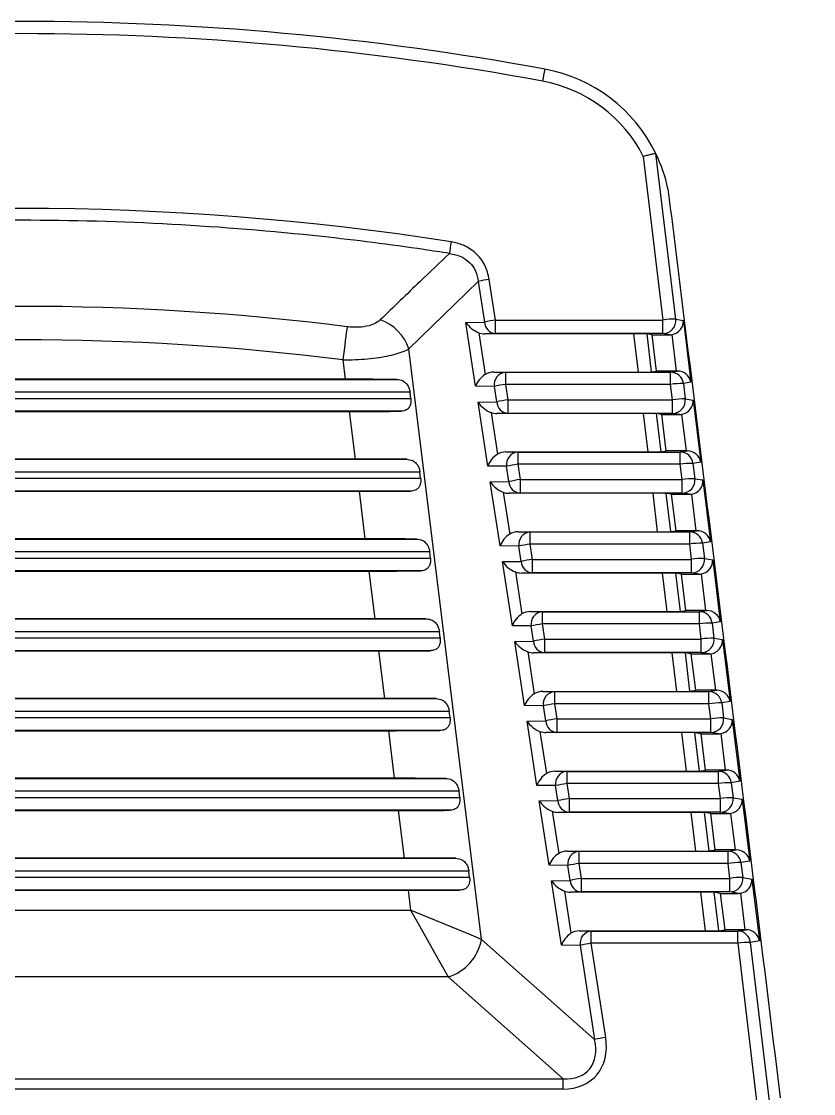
# Model space of a CAD drawing. Extents: x 12.3 to 108.7, y 1.1 to 80.4.
# Drawn here: x 47.749 to 48.365, y 36.939 to 37.772 of the extents above; entities that cross this region are included whole.
import ezdxf

# ---------------------------------------------------------------- set-up
doc = ezdxf.new("R2010")
doc.units = 0
doc.header["$MEASUREMENT"] = 0
doc.layers.add('OBJECT', color=7, linetype='CONTINUOUS')

msp = doc.modelspace()

# ---------------------------------------------------------------- linework, layer by layer
at = {"layer": 'OBJECT'}
for p, q in [((48.23249, 37.66692), (48.24772, 37.53994)), ((48.25764, 37.54063), (48.24219, 37.66931)), ((48.24219, 37.66931), (48.24222, 37.66928)), ((48.05036, 37.51749), (48.10424, 37.56996)), ((48.10424, 37.56996), (48.10909, 37.53835)), ((48.11768, 37.53994), (48.11283, 37.57154)), ((48.25764, 37.54063), (48.26358, 37.53966)), ((48.09456, 37.53814), (48.10909, 37.53835)), ((48.10217, 37.48855), (48.09456, 37.53814)), ((48.11768, 37.53994), (48.24772, 37.53994)), ((48.11768, 37.52941), (48.11768, 37.53994)), ((48.24772, 37.52941), (48.24772, 37.53994)), ((48.26358, 37.53966), (48.26949, 37.49159)), ((48.10463, 37.5301), (48.10961, 37.49767)), ((48.11768, 37.52941), (48.10922, 37.52928)), ((48.22514, 37.52928), (48.10922, 37.52928)), ((48.24772, 37.52941), (48.11768, 37.52941)), ((48.22871, 37.49952), (48.22514, 37.52928)), ((48.23926, 37.52853), (48.23514, 37.5292)), ((48.23514, 37.5292), (48.23869, 37.4996)), ((48.23926, 37.52853), (48.25314, 37.52853)), ((48.24273, 37.50028), (48.23926, 37.52853)), ((48.25314, 37.52853), (48.24772, 37.52941)), ((48.25836, 37.50028), (48.25487, 37.52868)), ((48.10669, 37.05874), (48.05036, 37.51749)), ((47.99906, 37.50895), (48.00091, 37.49391)), ((48.11625, 37.49952), (48.12536, 37.49938)), ((48.11625, 37.49952), (48.22871, 37.49952)), ((48.12536, 37.49938), (48.12536, 37.48991)), ((48.12536, 37.49938), (48.25373, 37.49938)), ((48.23869, 37.4996), (48.24273, 37.50028)), ((48.25836, 37.50028), (48.24273, 37.50028)), ((48.25373, 37.49938), (48.25906, 37.50028)), ((48.25373, 37.48991), (48.25373, 37.49938)), ((47.45756, 37.49378), (48.04101, 37.49378)), ((48.00091, 37.49391), (47.49766, 37.49391)), ((48.26949, 37.49159), (48.26364, 37.4906)), ((48.26364, 37.4906), (48.26507, 37.47866)), ((48.05125, 37.48378), (47.44731, 37.48378)), ((48.05183, 37.47904), (48.05125, 37.48378)), ((48.11677, 37.48833), (48.10217, 37.48855)), ((48.1186, 37.47638), (48.11677, 37.48833)), ((48.12536, 37.48991), (48.1272, 37.47797)), ((48.25373, 37.48991), (48.12536, 37.48991)), ((48.25516, 37.47797), (48.25373, 37.48991)), ((47.44673, 37.47904), (48.05183, 37.47904)), ((48.10407, 37.47617), (48.1186, 37.47638)), ((48.11169, 37.42652), (48.10407, 37.47617)), ((48.1272, 37.47797), (48.1272, 37.46744)), ((48.1272, 37.47797), (48.25516, 37.47797)), ((48.25516, 37.46744), (48.25516, 37.47797)), ((48.26507, 37.47866), (48.27119, 37.47766)), ((48.27119, 37.47766), (48.2771, 37.42959)), ((48.04404, 37.46904), (47.45452, 37.46904)), ((47.49459, 37.46891), (48.00398, 37.46891)), ((48.00398, 37.46891), (48.00852, 37.43191)), ((48.11414, 37.46813), (48.11913, 37.43564)), ((48.1272, 37.46744), (48.11873, 37.46731)), ((48.23257, 37.46731), (48.11873, 37.46731)), ((48.25516, 37.46744), (48.1272, 37.46744)), ((48.23615, 37.43749), (48.23257, 37.46731)), ((48.24687, 37.46653), (48.24258, 37.46723)), ((48.24258, 37.46723), (48.24614, 37.43757)), ((48.24687, 37.46653), (48.26075, 37.46653)), ((48.25034, 37.43828), (48.24687, 37.46653)), ((48.26075, 37.46653), (48.25516, 37.46744)), ((48.26597, 37.43828), (48.26248, 37.46668)), ((47.44994, 37.43178), (48.04862, 37.43178)), ((48.00852, 37.43191), (47.49004, 37.43191)), ((48.12577, 37.43749), (48.13488, 37.43735)), ((48.12577, 37.43749), (48.23615, 37.43749)), ((48.13488, 37.43735), (48.13488, 37.42788)), ((48.13488, 37.43735), (48.26117, 37.43735)), ((48.24614, 37.43757), (48.25034, 37.43828)), ((48.26597, 37.43828), (48.25034, 37.43828)), ((48.26117, 37.43735), (48.26667, 37.43828)), ((48.26117, 37.42788), (48.26117, 37.43735)), ((48.12629, 37.4263), (48.11169, 37.42652)), ((48.12811, 37.41441), (48.12629, 37.4263)), ((48.13488, 37.42788), (48.13671, 37.41599)), ((48.26117, 37.42788), (48.13488, 37.42788)), ((48.2626, 37.41599), (48.26117, 37.42788)), ((48.2771, 37.42959), (48.27108, 37.42857)), ((48.27108, 37.42857), (48.27251, 37.41668)), ((47.43912, 37.41704), (48.05945, 37.41704)), ((48.05886, 37.42178), (47.4397, 37.42178)), ((48.05945, 37.41704), (48.05886, 37.42178)), ((48.13671, 37.41599), (48.13671, 37.40547)), ((48.13671, 37.41599), (48.2626, 37.41599)), ((48.2626, 37.40547), (48.2626, 37.41599)), ((48.27251, 37.41668), (48.27881, 37.41566)), ((48.27881, 37.41566), (48.28471, 37.36759)), ((48.05166, 37.40704), (47.44691, 37.40704)), ((47.48698, 37.40691), (48.01159, 37.40691)), ((48.01159, 37.40691), (48.01613, 37.36991)), ((48.11358, 37.41419), (48.12811, 37.41441)), ((48.12121, 37.36449), (48.11358, 37.41419)), ((48.12366, 37.40615), (48.12865, 37.37361)), ((48.13671, 37.40547), (48.12825, 37.40534)), ((48.24001, 37.40534), (48.12825, 37.40534)), ((48.2626, 37.40547), (48.13671, 37.40547)), ((48.2436, 37.37546), (48.24001, 37.40534)), ((48.25449, 37.40453), (48.25001, 37.40526)), ((48.25001, 37.40526), (48.25358, 37.37555)), ((48.25449, 37.40453), (48.26836, 37.40453)), ((48.25795, 37.37628), (48.25449, 37.40453)), ((48.26836, 37.40453), (48.2626, 37.40547)), ((48.27358, 37.37628), (48.27009, 37.40469)), ((48.13529, 37.37546), (48.14441, 37.37533)), ((48.13529, 37.37546), (48.2436, 37.37546)), ((48.14441, 37.37533), (48.14441, 37.36585)), ((48.14441, 37.37533), (48.26861, 37.37533)), ((48.25358, 37.37555), (48.25795, 37.37628)), ((48.27358, 37.37628), (48.25795, 37.37628)), ((48.26861, 37.37533), (48.27429, 37.37628)), ((48.26861, 37.36585), (48.26861, 37.37533)), ((47.44233, 37.36978), (48.05623, 37.36978)), ((48.01613, 37.36991), (47.48243, 37.36991)), ((48.14441, 37.36585), (48.14622, 37.35402)), ((48.26861, 37.36585), (48.14441, 37.36585)), ((48.27003, 37.35402), (48.26861, 37.36585)), ((48.28471, 37.36759), (48.27853, 37.36654)), ((48.27853, 37.36654), (48.27995, 37.35471)), ((48.06648, 37.35978), (47.43209, 37.35978)), ((48.06706, 37.35504), (48.06648, 37.35978)), ((48.13581, 37.36427), (48.12121, 37.36449)), ((48.13763, 37.35244), (48.13581, 37.36427)), ((47.43151, 37.35504), (48.06706, 37.35504)), ((48.1231, 37.35222), (48.13763, 37.35244)), ((48.13073, 37.30246), (48.1231, 37.35222)), ((48.14622, 37.35402), (48.14622, 37.3435)), ((48.14622, 37.35402), (48.27003, 37.35402)), ((48.27003, 37.3435), (48.27003, 37.35402)), ((48.27995, 37.35471), (48.28642, 37.35366)), ((48.28642, 37.35366), (48.29232, 37.30559)), ((48.05927, 37.34504), (47.43929, 37.34504)), ((47.47936, 37.34491), (48.0192, 37.34491)), ((48.0192, 37.34491), (48.02375, 37.30791)), ((48.13317, 37.34418), (48.13817, 37.31159)), ((48.14622, 37.3435), (48.13776, 37.34337)), ((48.24745, 37.34337), (48.13776, 37.34337)), ((48.27003, 37.3435), (48.14622, 37.3435)), ((48.25104, 37.31343), (48.24745, 37.34337)), ((48.2621, 37.34253), (48.25745, 37.34329)), ((48.25745, 37.34329), (48.26102, 37.31352)), ((48.2621, 37.34253), (48.27597, 37.34253)), ((48.26557, 37.31428), (48.2621, 37.34253)), ((48.27597, 37.34253), (48.27003, 37.3435)), ((48.28119, 37.31428), (48.27771, 37.34269)), ((47.43472, 37.30778), (48.06385, 37.30778)), ((48.02375, 37.30791), (47.47482, 37.30791)), ((48.14481, 37.31343), (48.15393, 37.3133)), ((48.14481, 37.31343), (48.25104, 37.31343)), ((48.15393, 37.3133), (48.15393, 37.30383)), ((48.15393, 37.3133), (48.27606, 37.3133)), ((48.26102, 37.31352), (48.26557, 37.31428)), ((48.28119, 37.31428), (48.26557, 37.31428)), ((48.27606, 37.3133), (48.2819, 37.31428)), ((48.27606, 37.30383), (48.27606, 37.3133)), ((48.14533, 37.30224), (48.13073, 37.30246)), ((48.14714, 37.29047), (48.14533, 37.30224)), ((48.15393, 37.30383), (48.15573, 37.29205)), ((48.27606, 37.30383), (48.15393, 37.30383)), ((48.27747, 37.29205), (48.27606, 37.30383)), ((48.29232, 37.30559), (48.28597, 37.30452)), ((48.28597, 37.30452), (48.28738, 37.29274)), ((47.42389, 37.29304), (48.07467, 37.29304)), ((48.07409, 37.29778), (47.42448, 37.29778)), ((48.07467, 37.29304), (48.07409, 37.29778)), ((48.13261, 37.29025), (48.14714, 37.29047)), ((48.14026, 37.24043), (48.13261, 37.29025)), ((48.15573, 37.29205), (48.15573, 37.28152)), ((48.15573, 37.29205), (48.27747, 37.29205)), ((48.27747, 37.28152), (48.27747, 37.29205)), ((48.28738, 37.29274), (48.29403, 37.29166)), ((48.29403, 37.29166), (48.29994, 37.24359)), ((48.06688, 37.28304), (47.43168, 37.28304)), ((47.47175, 37.28291), (48.02681, 37.28291)), ((48.02681, 37.28291), (48.03136, 37.24591)), ((48.14268, 37.28221), (48.14769, 37.24956)), ((48.15573, 37.28152), (48.14727, 37.2814)), ((48.25488, 37.2814), (48.14727, 37.2814)), ((48.27747, 37.28152), (48.15573, 37.28152)), ((48.25848, 37.25141), (48.25488, 37.2814)), ((48.26971, 37.28053), (48.26489, 37.28132)), ((48.26489, 37.28132), (48.26847, 37.25149)), ((48.26971, 37.28053), (48.28359, 37.28053)), ((48.27318, 37.25228), (48.26971, 37.28053)), ((48.28359, 37.28053), (48.27747, 37.28152)), ((48.28881, 37.25228), (48.28532, 37.28069)), ((48.15433, 37.25141), (48.16345, 37.25127)), ((48.15433, 37.25141), (48.25848, 37.25141)), ((48.16345, 37.25127), (48.16345, 37.2418)), ((48.16345, 37.25127), (48.2835, 37.25127)), ((48.26847, 37.25149), (48.27318, 37.25228)), ((48.28881, 37.25228), (48.27318, 37.25228)), ((48.2835, 37.25127), (48.28951, 37.25228)), ((48.2835, 37.2418), (48.2835, 37.25127)), ((47.42711, 37.24578), (48.07146, 37.24578)), ((48.03136, 37.24591), (47.46721, 37.24591)), ((48.15485, 37.24021), (48.14026, 37.24043)), ((48.15665, 37.2285), (48.15485, 37.24021)), ((48.16345, 37.2418), (48.16525, 37.23008)), ((48.2835, 37.2418), (48.16345, 37.2418)), ((48.28491, 37.23008), (48.2835, 37.2418)), ((48.29994, 37.24359), (48.29341, 37.24249)), ((48.29341, 37.24249), (48.29482, 37.23077)), ((48.0817, 37.23578), (47.41686, 37.23578)), ((48.08228, 37.23104), (48.0817, 37.23578)), ((47.41628, 37.23104), (48.08228, 37.23104)), ((48.14212, 37.22828), (48.15665, 37.2285)), ((48.14978, 37.1784), (48.14212, 37.22828)), ((48.16525, 37.23008), (48.16525, 37.21955)), ((48.16525, 37.23008), (48.28491, 37.23008)), ((48.28491, 37.21955), (48.28491, 37.23008)), ((48.29482, 37.23077), (48.30165, 37.22966)), ((48.30165, 37.22966), (48.30755, 37.18159)), ((48.0745, 37.22104), (47.42407, 37.22104)), ((47.46414, 37.22091), (48.03443, 37.22091)), ((48.03443, 37.22091), (48.03897, 37.18391)), ((48.15219, 37.22024), (48.15722, 37.18753)), ((48.16525, 37.21955), (48.15678, 37.21943)), ((48.26232, 37.21943), (48.15678, 37.21943)), ((48.28491, 37.21955), (48.16525, 37.21955)), ((48.26592, 37.18938), (48.26232, 37.21943)), ((48.27732, 37.21853), (48.27232, 37.21934)), ((48.27232, 37.21934), (48.27591, 37.18946)), ((48.27732, 37.21853), (48.2912, 37.21853)), ((48.28079, 37.19028), (48.27732, 37.21853)), ((48.2912, 37.21853), (48.28491, 37.21955)), ((48.29642, 37.19028), (48.29293, 37.21869)), ((48.27591, 37.18946), (48.28079, 37.19028)), ((48.29642, 37.19028), (48.28079, 37.19028)), ((48.29094, 37.18924), (48.29713, 37.19028)), ((47.41949, 37.18378), (48.07907, 37.18378)), ((48.03897, 37.18391), (47.45959, 37.18391)), ((48.16385, 37.18938), (48.17297, 37.18924)), ((48.16385, 37.18938), (48.26592, 37.18938)), ((48.17297, 37.18924), (48.17297, 37.17977)), ((48.17297, 37.18924), (48.29094, 37.18924)), ((48.29094, 37.17977), (48.29094, 37.18924)), ((48.08931, 37.17378), (47.40925, 37.17378)), ((48.0899, 37.16904), (48.08931, 37.17378)), ((48.16437, 37.17819), (48.14978, 37.1784)), ((48.16616, 37.16653), (48.16437, 37.17819)), ((48.17297, 37.17977), (48.17476, 37.16811)), ((48.29094, 37.17977), (48.17297, 37.17977)), ((48.29234, 37.16811), (48.29094, 37.17977)), ((48.30755, 37.18159), (48.30086, 37.18046)), ((48.30086, 37.18046), (48.30225, 37.1688)), ((47.40867, 37.16904), (48.0899, 37.16904)), ((48.15163, 37.16631), (48.16616, 37.16653)), ((48.1593, 37.11638), (48.15163, 37.16631)), ((48.17476, 37.16811), (48.17476, 37.15758)), ((48.17476, 37.16811), (48.29234, 37.16811)), ((48.29234, 37.15758), (48.29234, 37.16811)), ((48.30225, 37.1688), (48.30926, 37.16766)), ((48.30926, 37.16766), (48.31516, 37.11959)), ((48.08211, 37.15904), (47.41646, 37.15904)), ((47.45652, 37.15891), (48.04204, 37.15891)), ((48.04204, 37.15891), (48.04658, 37.12191)), ((48.16171, 37.15827), (48.16674, 37.1255)), ((48.17476, 37.15758), (48.1663, 37.15745)), ((48.26976, 37.15745), (48.1663, 37.15745)), ((48.29234, 37.15758), (48.17476, 37.15758)), ((48.27337, 37.12735), (48.26976, 37.15745)), ((48.28494, 37.15653), (48.27976, 37.15737)), ((48.27976, 37.15737), (48.28335, 37.12743)), ((48.29881, 37.15653), (48.29234, 37.15758)), ((48.28494, 37.15653), (48.29881, 37.15653)), ((48.28841, 37.12828), (48.28494, 37.15653)), ((48.30403, 37.12828), (48.30054, 37.15668)), ((48.17337, 37.12735), (48.18249, 37.12721)), ((48.17337, 37.12735), (48.27337, 37.12735)), ((48.18249, 37.12721), (48.18249, 37.11774)), ((48.18249, 37.12721), (48.29839, 37.12721)), ((48.28335, 37.12743), (48.28841, 37.12828)), ((48.30403, 37.12828), (48.28841, 37.12828)), ((48.29839, 37.12721), (48.30474, 37.12828)), ((48.29839, 37.11774), (48.29839, 37.12721)), ((47.41188, 37.12178), (48.08668, 37.12178)), ((48.04658, 37.12191), (47.45198, 37.12191)), ((48.17389, 37.11616), (48.1593, 37.11638)), ((48.17568, 37.10455), (48.17389, 37.11616)), ((48.18249, 37.11774), (48.18427, 37.10614)), ((48.29839, 37.11774), (48.18249, 37.11774)), ((48.29978, 37.10614), (48.29839, 37.11774)), ((48.31516, 37.11959), (48.3083, 37.11843)), ((48.3083, 37.11843), (48.30969, 37.10683)), ((47.40106, 37.10704), (48.09751, 37.10704)), ((48.09693, 37.11178), (47.40164, 37.11178)), ((48.09751, 37.10704), (48.09693, 37.11178)), ((48.16115, 37.10434), (48.17568, 37.10455)), ((48.16882, 37.05435), (48.16115, 37.10434)), ((48.18427, 37.10614), (48.18427, 37.09561)), ((48.18427, 37.10614), (48.29978, 37.10614)), ((48.29978, 37.09561), (48.29978, 37.10614)), ((48.30969, 37.10683), (48.31687, 37.10566)), ((48.31687, 37.10566), (48.32277, 37.05759)), ((48.08972, 37.09704), (47.40884, 37.09704)), ((47.44891, 37.09691), (48.04965, 37.09691)), ((48.04965, 37.09691), (48.05154, 37.08155)), ((48.17122, 37.0963), (48.17626, 37.06347)), ((48.18427, 37.09561), (48.17581, 37.09548)), ((48.27719, 37.09548), (48.17581, 37.09548)), ((48.29978, 37.09561), (48.18427, 37.09561)), ((48.28081, 37.06532), (48.27719, 37.09548)), ((48.29255, 37.09453), (48.2872, 37.0954)), ((48.2872, 37.0954), (48.2908, 37.0654)), ((48.29255, 37.09453), (48.30642, 37.09453)), ((48.29602, 37.06628), (48.29255, 37.09453)), ((48.30642, 37.09453), (48.29978, 37.09561)), ((48.31164, 37.06628), (48.30816, 37.09468)), ((47.44703, 37.08155), (48.05154, 37.08155)), ((48.1829, 37.06532), (48.19201, 37.06518)), ((48.1829, 37.06532), (48.28081, 37.06532)), ((48.2908, 37.0654), (48.29602, 37.06628)), ((48.31164, 37.06628), (48.29602, 37.06628)), ((48.30583, 37.06518), (48.31235, 37.06628)), ((48.19465, 36.98091), (48.10669, 37.05874)), ((48.19201, 37.05571), (48.19201, 37.06518)), ((48.19201, 37.06518), (48.30583, 37.06518)), ((48.30583, 37.05571), (48.30583, 37.06518)), ((48.32277, 37.05759), (48.31574, 37.0564)), ((48.18342, 37.05413), (48.16882, 37.05435)), ((48.18342, 37.05413), (48.19465, 36.98091)), ((48.20325, 36.98249), (48.19201, 37.05571)), ((48.30583, 37.05571), (48.19201, 37.05571)), ((48.30583, 37.05571), (48.35488, 36.64691)), ((48.36477, 36.64786), (48.31574, 37.0564)), ((48.0809, 37.02959), (47.41766, 37.02959)), ((48.0809, 37.02959), (48.17025, 36.95054)), ((47.32832, 36.95054), (48.17025, 36.95054)), ((48.17025, 36.94241), (48.17025, 36.95054)), ((48.17025, 36.94241), (47.32832, 36.94241))]:
    msp.add_line(p, q, dxfattribs=at)
at = {"layer": 'OBJECT', "flags": 128}
for points in [[(48.0023, 37.53473), (48.00203, 37.53257), (48.00171, 37.53), (48.00134, 37.52707), (48.00093, 37.52383), (48.00049, 37.52034), (48.00003, 37.51665), (47.99955, 37.51284), (47.99906, 37.50895)], [(48.10669, 37.05874), (48.09887, 37.06197), (48.08897, 37.06606), (48.07744, 37.07083), (48.06478, 37.07607), (48.05154, 37.08155)], [(48.05154, 37.08155), (48.05743, 37.07113), (48.06314, 37.06103), (48.06849, 37.05155), (48.07333, 37.04298), (48.07751, 37.03559), (48.0809, 37.02959)]]:
    msp.add_lwpolyline(points, dxfattribs=at)
at = {"layer": 'OBJECT'}
for centre, radius, start, end in [((47.74928, 35.52191), 2.25, 79.58626, 100.41374), ((47.74928, 35.52244), 2.24, 79.58626, 100.41374), ((48.39388, 37.68382), 0.24331, 167.89367, 170.1266), ((48.13429, 37.61682), 0.12, 25.92184, 79.58626), ((48.13429, 37.61735), 0.11, 26.78627, 79.58626), ((48.13429, 37.61682), 0.12, 12.10705, 25.92184), ((48.82252, 37.48423), 0.7485, 171.04465, 171.74746), ((48.12906, 37.45928), 0.11343, 98.22554, 102.64154), ((47.74928, 35.52191), 2.02866, 82.8353, 97.1647), ((48.25639, 37.48694), 0.0537, 88.67174, 99.28817), ((48.24771, 37.53941), 0.01, 270.0771, 6.99061), ((48.01622, 37.50609), 0.036, 18.46084, 70.67237), ((48.13394, 37.42755), 0.11356, 98.2281, 102.63898), ((48.11836, 37.53866), 0.00928, 181.91523, 265.80817), ((47.74928, 35.52191), 2.00268, 82.8353, 97.1647), ((48.12625, 37.48982), 0.0096, 95.31334, 188.95377), ((48.25372, 37.48939), 0.01, 6.97556, 89.938), ((48.26239, 37.43692), 0.0537, 88.67178, 99.28813), ((48.14159, 37.37765), 0.11343, 98.22554, 102.64154), ((48.1434, 37.36585), 0.11328, 98.22265, 102.64443), ((48.12787, 37.47669), 0.00928, 181.91731, 265.80609), ((48.26383, 37.42497), 0.0537, 88.67172, 99.28819), ((48.25515, 37.47744), 0.01, 270.07946, 6.98825), ((48.13577, 37.42779), 0.0096, 95.31506, 188.95205), ((48.26116, 37.42736), 0.01, 6.9764, 89.93716), ((48.15113, 37.3155), 0.11355, 98.22599, 102.63731), ((48.26984, 37.37483), 0.05375, 88.67893, 99.28436), ((48.15296, 37.30361), 0.11355, 98.22599, 102.63731), ((48.27127, 37.36294), 0.05375, 88.67886, 99.28442), ((48.26258, 37.41547), 0.01, 270.0766, 6.99111), ((48.13739, 37.41472), 0.00928, 181.91523, 265.80817), ((48.14529, 37.36577), 0.0096, 95.31334, 188.95377), ((48.2686, 37.36533), 0.01, 6.97591, 89.93787), ((48.16063, 37.25359), 0.11343, 98.22554, 102.64154), ((48.27728, 37.31286), 0.0537, 88.67178, 99.2881), ((48.16251, 37.24142), 0.11377, 98.23229, 102.63487), ((48.1469, 37.35275), 0.00928, 181.91524, 265.80792), ((48.2787, 37.30103), 0.0537, 88.67179, 99.28812), ((48.27002, 37.3535), 0.01, 270.0771, 6.99061), ((48.15482, 37.30374), 0.0096, 95.31506, 188.95205), ((48.27605, 37.3033), 0.01, 6.97661, 89.93716), ((48.17017, 37.19145), 0.11355, 98.22599, 102.63731), ((48.28473, 37.25077), 0.05376, 88.67892, 99.28434), ((48.17196, 37.17979), 0.11343, 98.22554, 102.64154), ((48.15641, 37.29078), 0.00928, 181.91731, 265.80609), ((48.28614, 37.23906), 0.0537, 88.67179, 99.28812), ((48.27746, 37.29152), 0.01, 270.07864, 6.98907), ((48.16434, 37.24171), 0.0096, 95.31334, 188.95377), ((48.28349, 37.24127), 0.01, 6.97569, 89.93809), ((48.1797, 37.1294), 0.11356, 98.22816, 102.63892), ((48.29217, 37.1888), 0.0537, 88.67178, 99.2881), ((48.18145, 37.11796), 0.11329, 98.22273, 102.64434), ((48.16593, 37.22881), 0.00928, 181.9192, 265.8042), ((48.29357, 37.17708), 0.0537, 88.67178, 99.2881), ((48.28489, 37.22955), 0.01, 270.07946, 6.98804), ((48.17386, 37.17968), 0.0096, 95.31506, 188.95205), ((48.29093, 37.17924), 0.01, 6.97661, 89.93716), ((48.18922, 37.06739), 0.11355, 98.22599, 102.63731), ((48.29962, 37.12672), 0.05376, 88.67892, 99.28434), ((48.191, 37.05574), 0.11354, 98.22589, 102.63749), ((48.17544, 37.16684), 0.00928, 181.91514, 265.80801), ((48.30102, 37.11506), 0.05376, 88.67892, 99.28434), ((48.29233, 37.16758), 0.01, 270.07659, 6.99091), ((48.18338, 37.11765), 0.0096, 95.31334, 188.95377), ((48.29838, 37.11722), 0.01, 6.97569, 89.93809), ((48.19874, 37.00535), 0.11356, 98.22816, 102.63892), ((48.30705, 37.06474), 0.0537, 88.67178, 99.2881), ((48.20052, 36.99374), 0.11356, 98.22816, 102.63892), ((48.18495, 37.10486), 0.00928, 181.91523, 265.80817), ((48.30845, 37.05314), 0.0537, 88.67178, 99.2881), ((48.29977, 37.10561), 0.01, 270.07709, 6.99041), ((48.06984, 37.06535), 0.03744, 287.1836, 349.81639), ((48.1929, 37.05562), 0.0096, 95.31506, 188.95205), ((48.30582, 37.05519), 0.01, 6.97661, 89.93716), ((48.20826, 36.94333), 0.11355, 98.22599, 102.63731), ((48.3145, 37.00266), 0.05376, 88.67892, 99.28434), ((48.21945, 36.87038), 0.11328, 98.22259, 102.64449)]:
    msp.add_arc(centre, radius, start, end, dxfattribs=at)
for centre, major_axis, ratio, start_param, end_param in [((47.74928, 35.45627), (0, 2.17033), 0.999535, 6.128671, 6.4377), ((48.10315, 37.53919), (0.00979, -0.00828), 0.557988, 4.235556, 5.289967), ((48.25367, 37.53845), (0.00734, 0.00707), 0.946913, 4.094356, 5.612792), ((48.10897, 37.53928), (0.01154, -0.00087), 0.862782, 4.392937, 4.799198), ((48.22508, 37.5292), (0.01007, 0), 0.008673, 0.053472, 1.565554), ((48.25313, 37.53853), (0.00989, -0.0016), 0.998514, 4.873219, 5.047119), ((48.11661, 37.48951), (0.01153, -0.0012), 0.861198, 1.691488, 2.30922), ((48.22864, 37.49961), (0.01007, 0), 0.00868, 4.719713, 6.231796), ((48.25835, 37.50037), (0.01008, 0), 0.008662, 4.713453, 4.783553), ((48.25957, 37.49037), (0.00821, -0.00613), 0.948914, 0.789132, 2.237468), ((48.00097, 37.49338), (0.06045, 0), 0.008662, 0.84693, 1.57186), ((48.11077, 37.4896), (0.00769, 0.00883), 0.591833, 1.09893, 2.153342), ((48.11267, 37.47722), (0.00979, -0.00828), 0.557988, 4.235556, 5.289967), ((48.26128, 37.47645), (0.00734, 0.00707), 0.946913, 4.094356, 5.612792), ((48.00391, 37.46943), (0.06045, 0), 0.008662, 4.713453, 5.438383), ((48.11848, 37.47731), (0.01154, -0.00087), 0.862782, 4.392937, 4.799198), ((48.23252, 37.46722), (0.01007, 0), 0.008673, 0.053472, 1.565554), ((48.26074, 37.47653), (0.00989, -0.0016), 0.998514, 4.873219, 5.047119), ((48.00858, 37.43138), (0.06045, 0), 0.008662, 0.84693, 1.57186), ((48.12029, 37.42757), (0.00769, 0.00883), 0.591833, 1.09893, 2.153342), ((48.12613, 37.42749), (0.01153, -0.0012), 0.861198, 1.691488, 2.30922), ((48.23608, 37.43758), (0.01007, 0), 0.00868, 4.719713, 6.231796), ((48.26596, 37.43837), (0.01008, 0), 0.008662, 4.713453, 4.783553), ((48.26719, 37.42837), (0.00821, -0.00613), 0.948914, 0.789132, 2.237468), ((48.2689, 37.41445), (0.00734, 0.00707), 0.946913, 4.094356, 5.612792), ((48.01153, 37.40743), (0.06045, 0), 0.008662, 4.713453, 5.438383), ((48.12218, 37.41525), (0.00979, -0.00828), 0.557988, 4.235556, 5.289967), ((48.12799, 37.41534), (0.01154, -0.00087), 0.862782, 4.392937, 4.799198), ((48.23996, 37.40525), (0.01007, 0), 0.008673, 0.053472, 1.565554), ((48.26836, 37.41453), (0.00989, -0.0016), 0.998514, 4.873219, 5.047119), ((48.12981, 37.36555), (0.00769, 0.00883), 0.591833, 1.09893, 2.153342), ((48.13565, 37.36546), (0.01153, -0.0012), 0.861198, 1.691488, 2.30922), ((48.24352, 37.37555), (0.01007, 0), 0.00868, 4.719713, 6.231796), ((48.27357, 37.37637), (0.01008, 0), 0.008662, 4.713453, 4.783553), ((48.2748, 37.36637), (0.00821, -0.00613), 0.948914, 0.789132, 2.237468), ((48.0162, 37.36938), (0.06045, 0), 0.008662, 0.84693, 1.57186), ((48.13169, 37.35328), (0.00979, -0.00828), 0.557988, 4.235556, 5.289967), ((48.27651, 37.35245), (0.00734, 0.00707), 0.946913, 4.094356, 5.612792), ((48.01914, 37.34543), (0.06045, 0), 0.008662, 4.713453, 5.438383), ((48.1375, 37.35336), (0.01154, -0.00087), 0.862782, 4.392937, 4.799198), ((48.24739, 37.34328), (0.01007, 0), 0.008673, 0.053472, 1.565554), ((48.27597, 37.35253), (0.00989, -0.0016), 0.998514, 4.873219, 5.047119), ((48.02381, 37.30738), (0.06045, 0), 0.008662, 0.84693, 1.57186), ((48.13933, 37.30352), (0.00769, 0.00883), 0.591833, 1.09893, 2.153342), ((48.14517, 37.30343), (0.01153, -0.0012), 0.861198, 1.691488, 2.30922), ((48.25096, 37.31352), (0.01007, 0), 0.00868, 4.719713, 6.231796), ((48.28118, 37.31437), (0.01008, 0), 0.008662, 4.713453, 4.783553), ((48.28241, 37.30437), (0.00821, -0.00613), 0.948914, 0.789132, 2.237468), ((48.1412, 37.29131), (0.00979, -0.00828), 0.557988, 4.235556, 5.289967), ((48.28412, 37.29045), (0.00734, 0.00707), 0.946913, 4.094356, 5.612792), ((48.02675, 37.28343), (0.06045, 0), 0.008662, 4.713453, 5.438383), ((48.14702, 37.29139), (0.01154, -0.00087), 0.862782, 4.392937, 4.799198), ((48.25483, 37.28131), (0.01007, 0), 0.008673, 0.053472, 1.565554), ((48.28358, 37.29053), (0.00989, -0.0016), 0.998514, 4.873219, 5.047119), ((48.14885, 37.24149), (0.00769, 0.00883), 0.591833, 1.09893, 2.153342), ((48.15469, 37.2414), (0.01153, -0.0012), 0.861198, 1.691488, 2.30922), ((48.25841, 37.25149), (0.01007, 0), 0.00868, 4.719713, 6.231796), ((48.2888, 37.25237), (0.01008, 0), 0.008662, 4.713453, 4.783553), ((48.29002, 37.24237), (0.00821, -0.00613), 0.948914, 0.789132, 2.237468), ((48.03142, 37.24538), (0.06045, 0), 0.008662, 0.84693, 1.57186), ((48.15072, 37.22933), (0.00979, -0.00828), 0.557988, 4.235556, 5.289967), ((48.29173, 37.22845), (0.00734, 0.00707), 0.946913, 4.094356, 5.612792), ((48.03436, 37.22143), (0.06045, 0), 0.008662, 4.713453, 5.438383), ((48.15653, 37.22942), (0.01154, -0.00087), 0.862782, 4.392937, 4.799198), ((48.26227, 37.21934), (0.01007, 0), 0.008673, 0.053472, 1.565554), ((48.29119, 37.22853), (0.00989, -0.0016), 0.998514, 4.873219, 5.047119), ((48.29641, 37.19037), (0.01008, 0), 0.008662, 4.713453, 4.783553), ((48.29764, 37.18037), (0.00821, -0.00613), 0.948914, 0.789132, 2.237468), ((48.03903, 37.18338), (0.06045, 0), 0.008662, 0.84693, 1.57186), ((48.15837, 37.17946), (0.00769, 0.00883), 0.591833, 1.09893, 2.153342), ((48.16421, 37.17937), (0.01153, -0.0012), 0.861198, 1.691488, 2.30922), ((48.26585, 37.18946), (0.01007, 0), 0.00868, 4.719713, 6.231796), ((48.16023, 37.16736), (0.00979, -0.00828), 0.557988, 4.235556, 5.289967), ((48.29935, 37.16645), (0.00734, 0.00707), 0.946913, 4.094356, 5.612792), ((48.04198, 37.15943), (0.06045, 0), 0.008662, 4.713453, 5.438383), ((48.16604, 37.16745), (0.01154, -0.00087), 0.862782, 4.392937, 4.799198), ((48.2697, 37.15737), (0.01007, 0), 0.008673, 0.053472, 1.565554), ((48.29881, 37.16653), (0.00989, -0.0016), 0.998514, 4.873219, 5.047119), ((48.16789, 37.11743), (0.00769, 0.00883), 0.591833, 1.09893, 2.153342), ((48.17373, 37.11734), (0.01153, -0.0012), 0.861198, 1.691488, 2.30922), ((48.27329, 37.12744), (0.01007, 0), 0.00868, 4.719713, 6.231796), ((48.30402, 37.12837), (0.01008, 0), 0.008662, 4.713453, 4.783553), ((48.30525, 37.11837), (0.00821, -0.00613), 0.948914, 0.789132, 2.237468), ((48.04665, 37.12138), (0.06045, 0), 0.008662, 0.84693, 1.57186), ((48.16974, 37.10539), (0.00979, -0.00828), 0.557988, 4.235556, 5.289967), ((48.30696, 37.10445), (0.00734, 0.00707), 0.946913, 4.094356, 5.612792), ((48.04959, 37.09743), (0.06045, 0), 0.008662, 4.713453, 5.438383), ((48.17555, 37.10548), (0.01154, -0.00087), 0.862782, 4.392937, 4.799198), ((48.27714, 37.0954), (0.01007, 0), 0.008673, 0.053472, 1.565554), ((48.30642, 37.10453), (0.00989, -0.0016), 0.998514, 4.873219, 5.047119), ((48.18325, 37.05531), (0.01153, -0.0012), 0.861198, 1.691488, 2.30922), ((48.28074, 37.06541), (0.01007, 0), 0.00868, 4.719713, 6.231796), ((48.31163, 37.06637), (0.01008, 0), 0.008662, 4.713453, 4.783553), ((48.31286, 37.05637), (0.00821, -0.00613), 0.948914, 0.789132, 2.237468), ((48.17742, 37.0554), (0.00769, 0.00883), 0.591833, 1.09893, 2.153342), ((48.15556, 36.99005), (0.03951, -0.03792), 0.729911, 5.63306, 7.044586), ((48.15556, 36.98952), (0.03434, -0.03241), 0.634863, 5.627906, 7.039432)]:
    msp.add_ellipse(centre, major_axis=major_axis, ratio=ratio, start_param=start_param, end_param=end_param, dxfattribs=at)
for points, knots in [([(48.24219, 37.66931), (48.24203, 37.66932), (48.24169, 37.66934), (48.23988, 37.66896), (48.23733, 37.66832), (48.23477, 37.6676), (48.23312, 37.66712), (48.23256, 37.66694), (48.23249, 37.66692)], [0, 0, 0, 0, 0.21928, 0.438506, 0.65924, 0.882985, 0.985825, 1, 1, 1, 1]), ([(48.25162, 37.64199), (48.25233, 37.63631), (48.25584, 37.60788), (48.27062, 37.48848), (48.29904, 37.2587), (48.32455, 37.05163), (48.33884, 36.93555)], [0, 0, 0, 0, 0.024148, 0.120739, 0.507104, 1, 1, 1, 1]), ([(48.08177, 37.59167), (48.07518, 37.59268), (48.04222, 37.59771), (47.93186, 37.61169), (47.8205, 37.6178), (47.70928, 37.61725), (47.59801, 37.61454), (47.49416, 37.60143), (47.4168, 37.59167)], [0, 0, 0, 0, 0.029967, 0.149857, 0.5, 0.529967, 0.649857, 1, 1, 1, 1]), ([(48.11283, 37.57154), (48.11189, 37.57535), (48.11002, 37.58297), (48.10265, 37.59224), (48.09332, 37.59841), (48.0864, 37.6), (48.08314, 37.60075)], [0, 0, 0, 0, 0.2618797, 0.5244062, 0.7764192, 1, 1, 1, 1]), ([(48.08177, 37.59167), (48.0742, 37.58445), (48.05629, 37.56736), (48.03844, 37.55005), (48.02813, 37.54006)], [0, 0, 0, 0, 0.422663, 1, 1, 1, 1]), ([(48.08177, 37.59167), (48.08507, 37.59103), (48.09095, 37.58989), (48.09796, 37.58471), (48.10267, 37.57804), (48.1037, 37.57271), (48.10424, 37.56996)], [0, 0, 0, 0, 0.2953353, 0.5247129, 0.7544614, 1, 1, 1, 1]), ([(48.02813, 37.54006), (48.02657, 37.53886), (48.02343, 37.53646), (48.0158, 37.5345), (48.00838, 37.53411), (48.00388, 37.53457), (48.0023, 37.53473)], [0, 0, 0, 0, 0.288934, 0.578768, 0.851943, 1, 1, 1, 1]), ([(47.99906, 37.50895), (48.00554, 37.5091), (48.01849, 37.5094), (48.03567, 37.5121), (48.04562, 37.51511), (48.04955, 37.51708), (48.05036, 37.51749)], [0, 0, 0, 0, 0.3073985, 0.6149235, 0.9206472, 1, 1, 1, 1]), ([(48.04101, 37.49378), (48.04263, 37.49359), (48.04534, 37.49327), (48.04833, 37.4909), (48.05009, 37.48818), (48.05096, 37.48569), (48.05118, 37.48423), (48.05125, 37.48378)], [0, 0, 0, 0, 0.345938, 0.577479, 0.767323, 0.928012, 1, 1, 1, 1]), ([(48.05183, 37.47904), (48.05189, 37.47813), (48.05201, 37.4763), (48.05147, 37.47379), (48.05032, 37.47153), (48.04816, 37.46968), (48.04584, 37.46909), (48.0443, 37.46905), (48.04404, 37.46904)], [0, 0, 0, 0, 0.150358, 0.300705, 0.452228, 0.658976, 0.942857, 1, 1, 1, 1]), ([(48.04862, 37.43178), (48.05024, 37.43159), (48.05295, 37.43127), (48.05594, 37.4289), (48.05771, 37.42618), (48.05857, 37.42369), (48.05879, 37.42223), (48.05886, 37.42178)], [0, 0, 0, 0, 0.3459376, 0.5774795, 0.7673236, 0.9280117, 1, 1, 1, 1]), ([(48.05945, 37.41704), (48.05951, 37.41613), (48.05963, 37.4143), (48.05909, 37.41179), (48.05793, 37.40953), (48.05577, 37.40768), (48.05345, 37.40709), (48.05191, 37.40705), (48.05166, 37.40704)], [0, 0, 0, 0, 0.1503575, 0.3007049, 0.4522278, 0.6589764, 0.9428566, 1, 1, 1, 1]), ([(48.05623, 37.36978), (48.05785, 37.36959), (48.06056, 37.36927), (48.06355, 37.3669), (48.06532, 37.36418), (48.06618, 37.36169), (48.06641, 37.36023), (48.06648, 37.35978)], [0, 0, 0, 0, 0.3459376, 0.5774795, 0.7673236, 0.9280117, 1, 1, 1, 1]), ([(48.06706, 37.35504), (48.06712, 37.35413), (48.06724, 37.3523), (48.0667, 37.34979), (48.06555, 37.34753), (48.06339, 37.34568), (48.06107, 37.34509), (48.05953, 37.34505), (48.05927, 37.34504)], [0, 0, 0, 0, 0.1503577, 0.3007051, 0.4522281, 0.6589769, 0.9428581, 1, 1, 1, 1]), ([(48.06385, 37.30778), (48.06547, 37.30759), (48.06817, 37.30727), (48.07116, 37.3049), (48.07293, 37.30218), (48.0738, 37.29969), (48.07402, 37.29823), (48.07409, 37.29778)], [0, 0, 0, 0, 0.3459389, 0.5774892, 0.7673227, 0.9280114, 1, 1, 1, 1]), ([(48.07467, 37.29304), (48.07473, 37.29213), (48.07485, 37.2903), (48.07431, 37.28779), (48.07316, 37.28553), (48.071, 37.28368), (48.06868, 37.28309), (48.06714, 37.28305), (48.06688, 37.28304)], [0, 0, 0, 0, 0.1503577, 0.3007051, 0.4522281, 0.6589769, 0.9428581, 1, 1, 1, 1]), ([(48.07146, 37.24578), (48.07308, 37.24559), (48.07579, 37.24527), (48.07878, 37.2429), (48.08055, 37.24018), (48.08141, 37.23769), (48.08163, 37.23623), (48.0817, 37.23578)], [0, 0, 0, 0, 0.3459389, 0.5774892, 0.7673227, 0.9280114, 1, 1, 1, 1]), ([(48.08228, 37.23104), (48.08234, 37.23013), (48.08246, 37.2283), (48.08192, 37.22579), (48.08077, 37.22353), (48.07861, 37.22168), (48.07629, 37.22109), (48.07475, 37.22105), (48.0745, 37.22104)], [0, 0, 0, 0, 0.1503577, 0.3007051, 0.4522281, 0.6589769, 0.9428581, 1, 1, 1, 1]), ([(48.07907, 37.18378), (48.08069, 37.18359), (48.0834, 37.18327), (48.08639, 37.1809), (48.08816, 37.17818), (48.08902, 37.17569), (48.08925, 37.17423), (48.08931, 37.17378)], [0, 0, 0, 0, 0.345939, 0.5774882, 0.7673226, 0.9280114, 1, 1, 1, 1]), ([(48.0899, 37.16904), (48.08996, 37.16813), (48.09008, 37.1663), (48.08954, 37.16379), (48.08838, 37.16153), (48.08622, 37.15968), (48.0839, 37.15909), (48.08237, 37.15905), (48.08211, 37.15904)], [0, 0, 0, 0, 0.150357, 0.300705, 0.452227, 0.658976, 0.942857, 1, 1, 1, 1]), ([(48.08668, 37.12178), (48.08831, 37.12159), (48.09101, 37.12127), (48.094, 37.1189), (48.09577, 37.11618), (48.09663, 37.11369), (48.09686, 37.11223), (48.09693, 37.11178)], [0, 0, 0, 0, 0.345933, 0.577479, 0.767311, 0.927997, 1, 1, 1, 1]), ([(48.09751, 37.10704), (48.09757, 37.10613), (48.09769, 37.1043), (48.09715, 37.10179), (48.096, 37.09953), (48.09384, 37.09768), (48.09152, 37.09709), (48.08998, 37.09705), (48.08972, 37.09704)], [0, 0, 0, 0, 0.150357, 0.300705, 0.452227, 0.658976, 0.942857, 1, 1, 1, 1])]:
    msp.add_open_spline(points, degree=3, knots=knots, dxfattribs=at)

doc.saveas('drawing.dxf')
